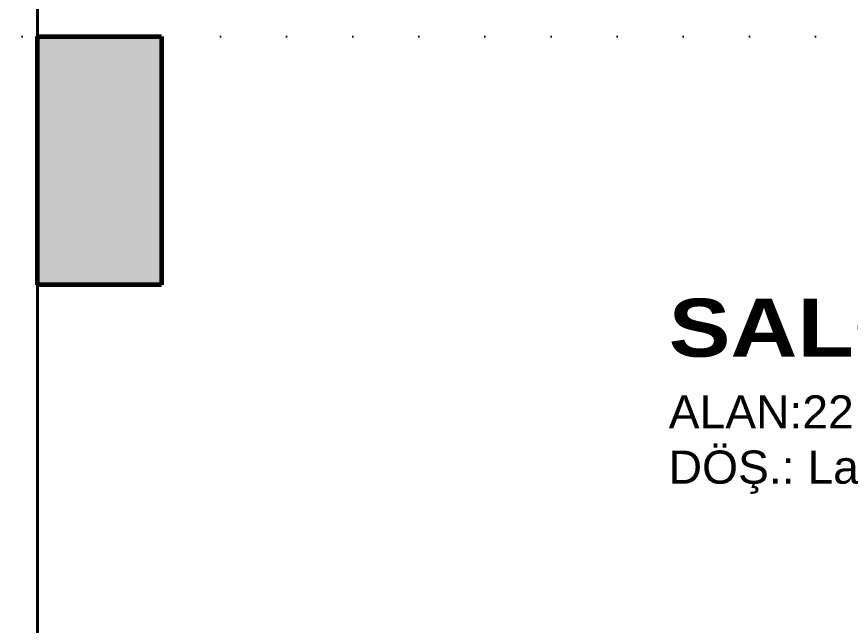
# Model space of a CAD drawing. Header units: millimetres. Extents: x 768 to 14077, y 324 to 18132.
# Drawn here: x 4116 to 4317.5, y 8387.4 to 8534.4 of the extents above; entities that cross this region are included whole.
import ezdxf

# ---------------------------------------------------------------- set-up
doc = ezdxf.new("R2010")
doc.units = ezdxf.units.MM
doc.linetypes.add('DOT2', pattern=[3.175, 0, -3.175])
doc.layers.add('SEM_AKS', color=161, linetype='Continuous')
for name, color, linetype, lineweight in [('SEM_DUVAR1', 136, 'Continuous', 40), ('SEM_KOLON1', 244, 'Continuous', 60), ('SEM_TARAMA', 253, 'Continuous', 5), ('SEM_YAZI2', 53, 'Continuous', 9)]:
    doc.layers.add(name, color=color, linetype=linetype, lineweight=lineweight)
doc.styles.get("Standard").update_dxf_attribs({"font": 'arial.ttf'})

msp = doc.modelspace()

# ---------------------------------------------------------------- hatches: boundary and pattern name
at = {"layer": 'SEM_TARAMA'}
h = msp.add_hatch(dxfattribs=at)
h.set_pattern_fill('ANGLE', color=256, scale=5)
h.set_pattern_definition([(0, (10.974, 6530.432), (0, 34.925), [25.4, -9.525]), (90, (10.974, 6530.432), (-34.925, 2e-15), [25.4, -9.525])])
h.paths.add_polyline_path([(1826.03, 8679.67), (1676.03, 8679.67), (1676.03, 8529.67), (1826.03, 8529.67)])
h.paths.add_polyline_path([(1826.03, 7464.67), (1676.03, 7464.67), (1676.03, 7314.67), (1826.03, 7314.67)])
h.paths.add_polyline_path([(4758.03, 7464.67), (4608.03, 7464.67), (4608.03, 7314.67), (4758.03, 7314.67)])
h.paths.add_polyline_path([(4758.03, 8679.67), (4608.03, 8679.67), (4608.03, 8529.67), (4758.03, 8529.67), (4758.03, 8574.67)])
h.paths.add_polyline_path([(4753.03, 7916.67), (4753.03, 7921.67), (4743.03, 7921.67), (4743.03, 7989.67), (4618.03, 7989.67), (4618.03, 7851.77), (4619.92, 7851.77), (4619.92, 7853.48), (4621.63, 7853.48), (4621.63, 7851.77), (4622.2, 7851.77), (4753.03, 7851.75)])
h.paths.add_polyline_path([(4753.03, 8136.67), (4622.08, 8136.67), (4622.08, 8135.68), (4620.37, 8135.68), (4618.03, 8135.68), (4618.03, 8009.67), (4743.03, 8009.67), (4743.03, 8072.51), (4753.03, 8072.51)])
h.paths.add_polyline_path([(4753.03, 8247.67), (4608.03, 8247.67), (4608.03, 8136.67), (4753.03, 8136.67)])
h.paths.add_polyline_path([(4705.94, 8233.24), (4616.94, 8233.24), (4616.94, 8145.95), (4616.94, 8144.24, 0.414214)], flags=16)
h.paths.add_polyline_path([(4682.91, 8213.84), (4628.35, 8213.84), (4628.35, 8227.8), (4682.91, 8227.8)], flags=0)
h.paths.add_polyline_path([(4634.06, 8234.95), (4634.06, 8237.23), (4688.82, 8237.23), (4688.82, 8234.95)], flags=16)
h.paths.add_polyline_path([(4688.25, 8235.52), (4634.63, 8235.52), (4634.63, 8236.66), (4688.25, 8236.66)], flags=0)
h.paths.add_polyline_path([(4622.65, 8143.1), (4622.65, 8137.4), (4621.51, 8137.4), (4616.94, 8137.4), (4616.94, 8140.25), (4621.51, 8140.25), (4621.51, 8143.1)], flags=16)
h.paths.add_polyline_path([(4622.65, 8240.08), (4621.51, 8240.08), (4621.51, 8242.93), (4616.94, 8242.93), (4616.94, 8245.79), (4620.37, 8245.79), (4620.37, 8247.5), (4622.08, 8247.5), (4622.08, 8245.79), (4622.65, 8245.79)], flags=16)
h.paths.add_polyline_path([(4753.03, 7851.67), (4622.2, 7851.67), (4622.2, 7846.07), (4621.06, 7846.07), (4621.06, 7844.81, -0.399265), (4705.49, 7755.93), (4705.49, 7750.23), (4621.06, 7750.23), (4621.06, 7749.09), (4622.2, 7749.09), (4622.2, 7743.38), (4621.63, 7743.38), (4621.63, 7741.67), (4753.03, 7741.67)])
h.paths.add_polyline_path([(1816.03, 8136.67), (1681.03, 8136.67), (1681.03, 8066.67), (1691.03, 8066.67), (1691.03, 8009.67), (1816.03, 8009.67), (1816.03, 8066.67)])
h.paths.add_polyline_path([(1727.5, 8234.22), (1727.5, 8239.93), (1811.93, 8239.93), (1811.93, 8241.07), (1810.79, 8241.07), (1810.79, 8246.77), (1811.36, 8246.77), (1811.36, 8247.67), (1691.03, 8247.67), (1681.03, 8247.67), (1681.03, 8136.67), (1811.36, 8136.67), (1811.36, 8138.38), (1810.79, 8138.38), (1810.79, 8144.09), (1811.93, 8144.09), (1811.93, 8145.35, -0.399265)])
h.paths.add_polyline_path([(1816.03, 7921.67), (1816.03, 7989.67), (1691.03, 7989.67), (1691.03, 7921.67), (1681.03, 7921.67), (1681.03, 7851.67), (1816.03, 7851.67)])
h.paths.add_polyline_path([(1826.03, 7851.67), (1681.03, 7851.67), (1681.04, 7741.67), (1691.04, 7741.67), (1826.03, 7741.67)])
h.paths.add_polyline_path([(4615.3, 7919.77), (4717.65, 7919.77), (4717.65, 7991.97), (4615.3, 7991.97)], flags=9)
h.paths.add_polyline_path([(4618.34, 8019.64), (4720.68, 8019.64), (4720.68, 8091.84), (4618.34, 8091.84)], flags=24)
h.paths.add_polyline_path([(1693, 8028.05), (1795.35, 8028.05), (1795.35, 8100.25), (1693, 8100.25)], flags=24)
h.paths.add_polyline_path([(1689.11, 7915.35), (1791.45, 7915.35), (1791.45, 7987.55), (1689.11, 7987.55)], flags=24)
h = msp.add_hatch(dxfattribs=at)
h.set_pattern_fill('ANSI36', color=256)
h.set_pattern_definition([(45, (10.974, 6530.432), (1.683798, 6.173926), [7.9375, -1.5875, 0, -1.5875])])
h.paths.add_polyline_path([(1891.03, 8009.67), (1831.03, 8009.67), (1831.03, 7979.67), (1861.03, 7979.67), (1891.03, 7979.67)])
h.paths.add_polyline_path([(2477.03, 8009.67), (2417.03, 8009.67), (2417.03, 7979.67), (2477.03, 7979.67)])
h.paths.add_polyline_path([(1876.03, 8529.67), (1826.03, 8529.67), (1826.03, 8479.67), (1876.03, 8479.67)])
h.paths.add_polyline_path([(2477.03, 8529.67), (2447.03, 8529.67), (2447.03, 8469.67), (2477.03, 8469.67)])
h.paths.add_polyline_path([(3106.03, 8529.67), (3077.03, 8529.67), (3077.03, 8499.67), (3106.03, 8499.67)])
h.paths.add_polyline_path([(3137.03, 8529.67), (3106.03, 8529.67), (3106.03, 8499.67), (3137.03, 8499.67)])
h.paths.add_polyline_path([(3833.03, 8529.67), (3773.03, 8529.67), (3773.03, 8499.67), (3833.03, 8499.67)])
h.paths.add_polyline_path([(4151.03, 8529.67), (4121.03, 8529.67), (4121.03, 8469.67), (4151.03, 8469.67)])
h.paths.add_polyline_path([(4608.03, 8529.67), (4558.03, 8529.67), (4558.03, 8479.67), (4608.03, 8479.67)])
h.paths.add_polyline_path([(4603.03, 8009.67), (4543.03, 8009.67), (4543.03, 7979.67), (4603.03, 7979.67)])
h.paths.add_polyline_path([(4608.03, 7494.67), (4558.03, 7494.67), (4558.03, 7464.67), (4608.03, 7464.67)])
h.paths.add_polyline_path([(4608.03, 7514.67), (4558.03, 7514.67), (4558.03, 7494.67), (4608.03, 7494.67)])
h.paths.add_polyline_path([(4151.03, 7524.67), (4121.03, 7524.67), (4121.03, 7494.67), (4151.03, 7494.67)])
h.paths.add_polyline_path([(4151.03, 7494.67), (4121.03, 7494.67), (4121.03, 7464.67), (4151.03, 7464.67)])
h.paths.add_polyline_path([(3833.03, 7494.67), (3773.03, 7494.67), (3773.03, 7464.67), (3833.03, 7464.67)])
h.paths.add_polyline_path([(3106.03, 7494.67), (3077.03, 7494.67), (3077.03, 7464.67), (3106.03, 7464.67)])
h.paths.add_polyline_path([(3137.03, 7494.67), (3106.03, 7494.67), (3106.03, 7464.67), (3137.03, 7464.67)])
h.paths.add_polyline_path([(2477.03, 7524.67), (2447.03, 7524.67), (2447.03, 7494.67), (2477.03, 7494.67)])
h.paths.add_polyline_path([(2477.03, 7494.67), (2447.03, 7494.67), (2447.03, 7464.67), (2477.03, 7464.67)])
h.paths.add_polyline_path([(1876.03, 7514.67), (1826.03, 7514.67), (1826.03, 7494.67), (1876.03, 7494.67)])
h.paths.add_polyline_path([(1876.03, 7494.67), (1826.03, 7494.67), (1826.03, 7464.67), (1876.03, 7464.67)])
h.paths.add_polyline_path([(3131.03, 8009.67), (3106.03, 8009.67), (3106.03, 7851.67), (3285.88, 7851.67), (3285.88, 7851.77), (3286.45, 7851.77), (3286.45, 7853.48), (3288.16, 7853.48), (3288.16, 7851.77), (3291.58, 7851.77), (3302.99, 7851.77), (3302.99, 7851.77), (3306.03, 7851.77), (3306.03, 7876.67), (3301.03, 7876.67), (3131.03, 7876.67)])
h.paths.add_polyline_path([(3131.03, 8116.67), (3306.03, 8116.67), (3306.03, 8136.67), (3106.03, 8136.67), (3106.03, 8009.67), (3131.03, 8009.67)])
h.paths.add_polyline_path([(4181.03, 8009.67), (4121.03, 8009.67), (4121.03, 7979.67), (4181.03, 7979.67)])

# ---------------------------------------------------------------- linework, layer by layer
at = {"layer": 'SEM_AKS', "linetype": 'DOT2', "ltscale": 5}
for p, q in [((4121.03, 9249.39), (4121.03, 6854.54)), ((5315.5, 8529.67), (1033.23, 8529.67))]:
    msp.add_line(p, q, dxfattribs=at)
at = {"layer": 'SEM_DUVAR1'}
msp.add_line((4121.03, 8262.67), (4121.03, 8664.67), dxfattribs=at)
at = {"layer": 'SEM_KOLON1'}
for p, q in [((4121.03, 8529.67), (4151.03, 8529.67)), ((4121.03, 8469.67), (4121.03, 8529.67)), ((4151.03, 8529.67), (4151.03, 8469.67)), ((4151.03, 8469.67), (4121.03, 8469.67))]:
    msp.add_line(p, q, dxfattribs=at)

# ---------------------------------------------------------------- texts
at = {"layer": 'SEM_YAZI2', "insert": (4273.61, 8419.18), "char_height": 20, "attachment_point": 7}
msp.add_mtext_dynamic_auto_height_columns('\\pt0;{\\fArial Black|b0|i0|c162|p34;\\H0.7x;SALON\\P\\fArial|b0|i0|c162|p34;\\H0.57143x;ALAN:22.42m²\\P\\ptz;DÖŞ.: Lamine parke}', width=198.0944, gutter_width=100, height=131.53, count=1, dxfattribs=at)

doc.saveas('drawing.dxf')
